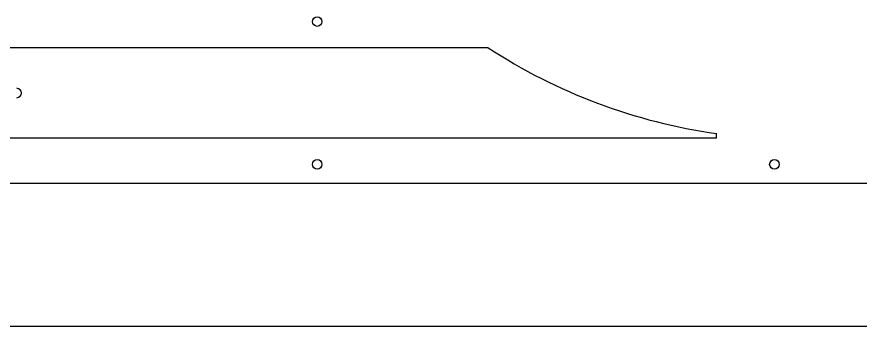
# Model space of a CAD drawing. Extents: x 187 to 247, y 518 to 542.
# Drawn here: x 205.93 to 217, y 518 to 522.06 of the extents above; entities that cross this region are included whole.
import ezdxf

# ---------------------------------------------------------------- set-up
doc = ezdxf.new("R2010")
doc.units = 0
doc.header["$MEASUREMENT"] = 0
for name, color, linetype in [('0_WOOD', 5, 'CONTINUOUS'), ('7_VCARVE_BIT', 5, 'CONTINUOUS'), ('8_250BIT_500OUTLINE', 5, 'CONTINUOUS'), ('DF_COMP', 4, 'CONTINUOUS')]:
    doc.layers.add(name, color=color, linetype=linetype)

msp = doc.modelspace()

# ---------------------------------------------------------------- linework, layer by layer
at = {"layer": '0_WOOD', "color": 5, "linetype": 'CONTINUOUS'}
msp.add_line((187, 518), (247, 518), dxfattribs=at)
at = {"layer": '7_VCARVE_BIT', "color": 5, "linetype": 'CONTINUOUS'}
for centre in [(209.875, 522), (209.875, 520.125), (215.875, 520.125)]:
    msp.add_circle(centre, 0.0625, dxfattribs=at)
at = {"layer": '8_250BIT_500OUTLINE', "color": 5, "linetype": 'CONTINUOUS'}
msp.add_line((234.875, 519.875), (193.227, 519.875), dxfattribs=at)
at = {"layer": 'DF_COMP', "color": 4, "linetype": 'CONTINUOUS'}
for p, q in [((212.117, 521.657), (201.18, 521.657)), ((215.117, 520.467), (215.117, 520.529)), ((215.117, 520.467), (201.18, 520.467))]:
    msp.add_line(p, q, dxfattribs=at)
for centre, radius, start, end in [((216.138, 527.801), 7.343, -123.203, -97.9927), ((205.93, 521.062), 0.0625, -86.9883, 86.9883)]:
    msp.add_arc(centre, radius, start, end, dxfattribs=at)

doc.saveas('drawing.dxf')
